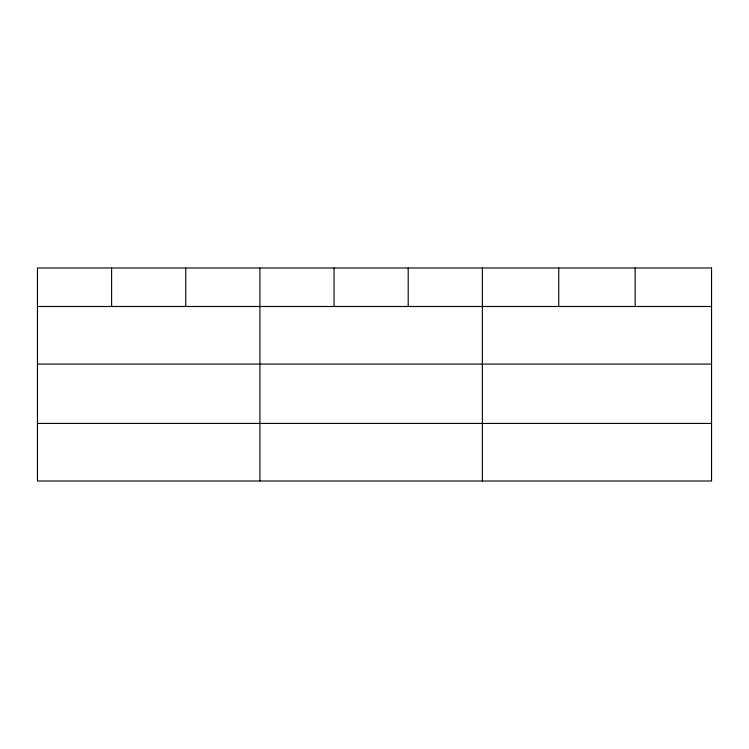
<?xml version="1.0" encoding="UTF-8"?>
<svg xmlns="http://www.w3.org/2000/svg" width="749" height="749" viewBox="0 0 749 749"><rect width="100%" height="100%" fill="white"/><g stroke="black" fill="none" stroke-linecap="round" stroke-linejoin="round"><path stroke-width="1.12" d="M37.45 306.491L711.55 306.491M37.45 364.08L711.55 364.08M37.45 423.419L711.55 423.419M635.152 267.992L635.152 306.491M558.754 267.992L558.754 306.491M482.356 267.992L482.356 481.008M408.205 267.992L408.205 306.491M334.054 267.992L334.054 306.491M259.903 267.992L259.903 481.008M185.752 267.992L185.752 306.491M111.601 267.992L111.601 306.491M711.55 267.992L37.45 267.992L37.45 481.008L711.55 481.008L711.55 267.992"/></g></svg>
